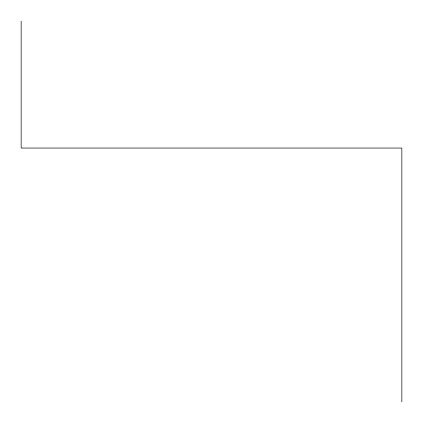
<?xml version="1.0" encoding="UTF-8"?>
<svg xmlns="http://www.w3.org/2000/svg" width="423" height="423" viewBox="0 0 423 423"><rect width="100%" height="100%" fill="white"/><g stroke="black" fill="none" stroke-linecap="round" stroke-linejoin="round"><path stroke-width="0.63" d="M401.85 401.85L401.85 148.05L21.15 148.05L21.15 21.15"/></g></svg>
